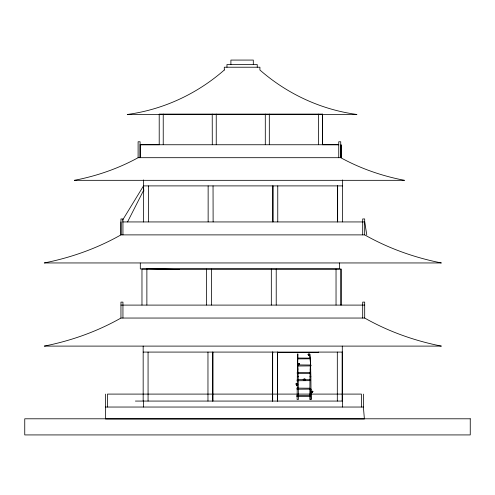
<?xml version="1.0" encoding="UTF-8"?>
<svg xmlns="http://www.w3.org/2000/svg" width="495" height="495" viewBox="0 0 495 495"><rect width="100%" height="100%" fill="white"/><g stroke="black" fill="none" stroke-linecap="round" stroke-linejoin="round"><path stroke-width="0.74" d="M122.946 234.884L122.946 218.951L120.953 218.951L120.953 234.884C97.138 248.379 71.107 257.641 44.278 262.95L140.073 262.95M120.953 221.933L120.935 234.884L364.685 234.884C388.501 248.379 414.532 257.641 441.361 262.95L140.302 262.95L140.302 268.921L339.428 268.921L339.428 262.95M298.306 388.439L298.207 376.664L297.761 376.633L297.316 376.664L297.254 389.219L309.851 389.12M311.083 399.471L310.879 376.664L310.433 376.633L309.988 376.664L309.882 389.169L310.978 389.126L311.083 399.471L309.777 399.471L309.882 389.126M297.21 389.126L297.105 399.471L298.417 399.471L298.312 389.126L297.21 389.126L297.761 389.194M298.207 376.664L297.316 376.726L297.792 353.95M298.72 364.029L299.58 363.974L298.72 364.029L299.172 364.617L298.72 364.029L299.098 363.429L297.538 364.92M312.116 391.632L312.976 391.57L312.116 391.632L312.568 392.219L312.116 391.632L312.494 391.031L310.934 392.523M308.738 354.476L307.983 354.42L308.738 354.476L308.422 355.07L308.744 354.272L308.354 353.875L309.734 355.367M297.489 364.914L297.439 366.015L310.823 365.91L310.854 365.465L310.823 365.019L297.439 364.914L297.489 366.015L297.507 365.465M310.594 373.44L310.662 372.556L297.278 372.45L297.278 373.546L309.92 373.447M297.346 373.001L297.328 373.546L297.278 372.45M297.303 379.64L297.254 380.742L297.322 380.191M310.439 395.561L297.173 395.456L297.124 396.551L310.439 396.452M297.619 358.467L297.557 358.887L297.6 358.04M310.637 380.636L310.637 379.745M310.074 358.807L310.074 358.12L297.557 358.04L297.6 358.887L310.074 358.807L309.988 358.467M342.633 185.897L143.507 185.897L122.562 220.164M303.924 379.851L303.435 379.071L305.434 379.894M127.531 221.958L143.798 189.981M296.746 384.17L296.029 383.687L296.746 384.17L296.06 384.46L296.746 384.17L296.715 383.458L297.322 385.531M304.969 380.055L305.056 378.947L304.988 379.814M303.794 379.844L304.01 379.498L303.188 379.758L304.01 379.498M120.953 318.044C97.138 331.539 71.107 340.801 44.278 346.104L441.361 346.104C414.532 340.801 388.501 331.539 364.685 318.044L120.953 318.044L120.953 302.111L122.946 302.111L122.946 318.044M138.105 157.695C118.231 168.616 96.599 176.059 74.355 180.328L404.483 180.328C382.239 176.059 360.607 168.616 340.733 157.695L138.105 157.695L138.105 141.768L140.091 141.768L140.091 157.695M297.761 361.313L297.854 353.956M297.761 361.4L298.207 376.726M310.433 361.313L309.988 376.664M310.433 361.4L310.879 376.726L310.433 376.757M310.433 389.194L310.978 389.126M297.254 380.742L309.895 380.643M140.091 144.719L159.421 144.719M338.747 144.719L322.511 144.719L322.523 114.098M338.747 144.75L140.147 144.75L140.147 157.695M122.5 221.939L364.685 221.939M120.953 305.099L364.697 305.099M143.166 352.081L342.293 352.081M277.429 352.477L318.644 352.477L318.644 352.081M310.823 365.019L310.823 365.91M297.124 395.456L297.173 396.551L297.099 396.006M135.401 401.068L342.546 401.068L342.546 407.039M105.522 407.039L363.398 407.039L364.394 418.987L105.534 418.987L105.522 394.094M309.895 379.739L297.254 379.64L297.303 380.742M309.851 388.216L297.21 388.117L297.21 389.219L297.254 388.117L297.278 388.668M146.873 268.624L179.246 269.528M309.697 353.95L310.637 361.331L310.223 361.381L309.759 353.956M364.685 221.636L366.776 234.884M143.507 185.897L143.785 191.256M364.685 234.884L364.685 218.951L362.693 218.951L362.693 234.884M364.697 318.044L364.685 302.111L362.693 302.111L362.693 318.044M363.398 394.094L363.398 407.039M361.406 407.039L361.406 394.094L107.508 394.094L107.508 407.039M342.633 179.926L342.552 221.871M342.293 346.104L342.293 401.068M342.212 352.081L342.212 401.068M341.098 305.031L341.098 269.057L141.972 269.057L141.972 305.031M340.937 269.057L340.937 305.031M340.733 157.695L340.733 141.768L338.747 141.768L338.747 157.695M337.652 185.897L337.652 221.871M337.571 185.897L337.571 221.871M337.312 352.081L337.312 401.068M336.037 269.057L336.037 305.031M322.394 144.695L322.394 114.098L159.211 114.098L159.211 144.695M318.372 114.098L318.372 144.695M310.761 369.091L310.105 369.091M277.757 185.897L277.757 221.871M277.577 352.081L277.577 401.068M277.497 352.081L277.497 401.068M276.222 269.057L276.222 305.031M272.937 185.897L272.937 221.871M272.856 185.897L272.856 221.871M272.844 352.081L272.844 352.477M272.677 352.081L272.677 401.068M272.596 352.081L272.596 401.068M271.322 269.057L271.322 305.031M269.317 114.098L269.317 144.695M265.295 114.098L265.295 144.695M257.239 67.221L257.239 64.529L226.964 64.529L226.964 67.221M253.304 64.529L253.304 60.074L230.899 60.074L230.899 64.529M216.241 114.098L216.241 144.695M213.042 185.897L213.122 221.871M212.862 352.081L212.862 401.068M212.782 352.081L212.782 401.068M212.225 114.098L212.287 144.695M211.507 269.057L211.507 305.031M208.141 185.897L208.141 221.871M207.962 352.081L207.962 401.068M206.607 269.057L206.607 305.031M163.232 114.098L163.232 144.695M148.407 185.897L148.407 221.871M148.067 352.081L148.067 401.068M146.873 269.057L146.873 305.031M143.507 179.926L143.507 222.001M143.426 401.068L143.426 407.039M143.166 346.104L143.166 401.068M309.752 354.346L309.585 355.107L308.948 355.373L309.585 355.107L309.752 354.346M297.545 363.899L297.724 364.66L298.528 364.926L297.724 364.66L297.545 363.899M310.94 391.502L311.12 392.263L311.924 392.529L311.12 392.263L310.94 391.502M309.245 354.544L309.022 354.191L309.245 354.544M297.371 384.553L297.272 384.968L296.592 384.819L297.272 384.968L297.346 384.182L297.371 384.553M297.198 384.101L297.155 384.584L297.198 384.101M298.361 363.745L298.157 364.184L298.361 363.745M311.757 391.341L311.553 391.786L311.757 391.341M309.554 354.599L308.874 355.113L309.468 354.903L309.158 354.185L309.554 354.599M297.984 364.048L297.866 364.456L298.535 364.667L297.866 364.456L298.194 363.738L297.984 364.048M311.38 391.65L311.262 392.059L311.93 392.269L311.262 392.059L311.59 391.341L311.38 391.65M297.829 384.646L297.297 385.215L296.468 385.042L297.297 385.215L297.829 384.646M304.382 379.572L304.153 379.9L304.716 379.418L304.382 379.572M304.635 379.714L304.419 380.018L304.914 379.275L304.388 379.028L304.963 379.585L304.635 379.714M309.059 354.686L308.806 354.903L309.059 354.686M224.291 70.012C197.084 93.895 163.195 109.655 127.277 114.475L356.926 114.475C321.014 109.655 287.119 93.895 259.912 70.012L259.912 67.221L224.291 67.221L224.291 70.012M297.761 369.004C296.684 369.121 298.838 369.121 297.761 369.004M296.913 384.51L296.517 384.535L297.248 384.677L296.913 384.51M470.25 418.795L24.75 418.795L24.75 434.926L470.25 434.926L470.25 418.795M298.405 364.24L298.04 364.215L298.733 364.456L298.405 364.24M311.8 391.842L311.435 391.817L312.128 392.059L311.8 391.842M304.592 379.43L304.239 379.096L304.592 379.43M341.08 157.695L341.074 144.75L341.074 157.695"/></g></svg>
